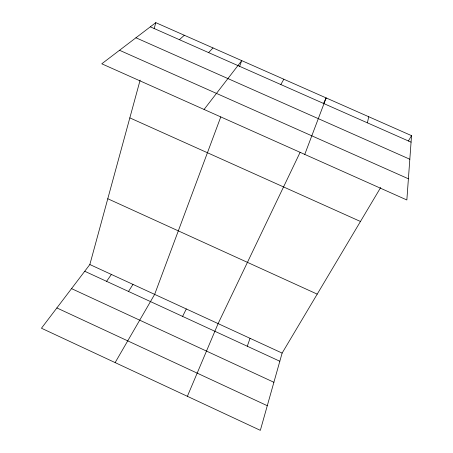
<?xml version="1.0" encoding="UTF-8"?>
<svg xmlns="http://www.w3.org/2000/svg" width="453" height="453" viewBox="0 0 453 453"><rect width="100%" height="100%" fill="white"/><g stroke="black" fill="none" stroke-linecap="round" stroke-linejoin="round"><path stroke-width="0.68" d="M411.545 135.651L406.851 199.971L101.772 63.799L155.798 22.65L411.545 135.651L408.334 141.047M367.4 122.842L368.725 116.732M380.69 187.485L282.123 353.091L260.339 430.35L41.455 328.227L89.847 264.529L140.124 80.13M154.133 28.749L155.798 22.65M247.276 346.228L250.045 338.317M220.792 116.885L154.654 294.376L115.136 362.604M239.552 66.529L241.755 60.628L204.077 109.462M304.761 154.405L326.16 97.922L323.425 103.629M187.378 396.307L218.108 323.606L300.129 152.293M182.599 316.398L186.313 308.957M280.837 84.552L283.833 79.224M128.499 291.449L132.984 284.399M106.58 281.341L111.381 274.45M208.612 52.61L212.989 47.922M179.405 39.688L184.337 35.26M150.317 26.823L411.069 142.151M135.94 37.775L409.823 159.241M119.524 50.277L408.396 178.788M129.835 117.882L360.458 221.477M107.786 198.742L317.213 294.133M89.847 264.529L282.123 353.091M84.734 271.262L279.824 361.239M71.54 288.623L273.895 382.281M56.874 307.938L267.287 405.707"/></g></svg>
